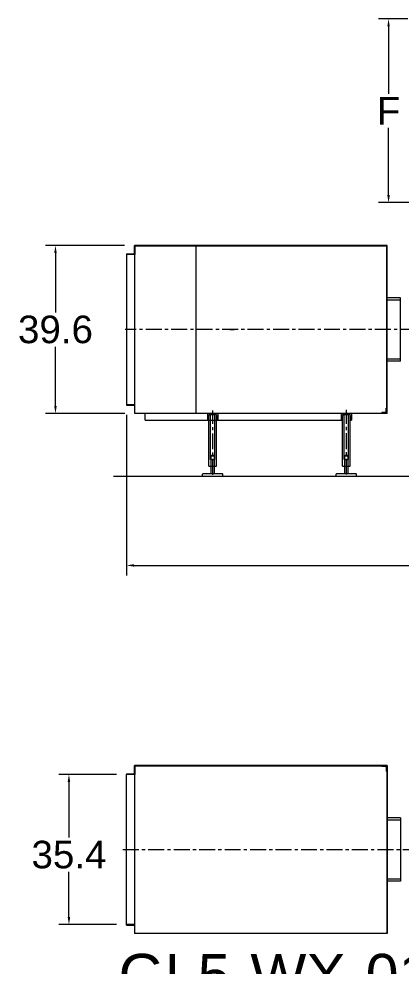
# Model space of a CAD drawing. Header units: inches. Extents: x 0 to 22015, y 0 to 16774.
# Drawn here: x 15465 to 17752, y 5629 to 11300 of the extents above; entities that cross this region are included whole.
import ezdxf

# ---------------------------------------------------------------- set-up
doc = ezdxf.new("R2010")
doc.units = ezdxf.units.IN
doc.header["$MEASUREMENT"] = 0
doc.linetypes.add('CENTER', pattern=[50.8, 31.75, -6.35, 6.35, -6.35])
doc.layers.get('Defpoints').update_dxf_attribs({"lineweight": 5})
doc.layers.add('CAXA0', color=7, linetype='Continuous', lineweight=5)
doc.layers.add('CAXA1', color=5, linetype='CENTER', lineweight=5)
doc.styles.add('Roman', font='arial.ttf')
doc.styles.get("Standard").update_dxf_attribs({"font": 'arial.ttf'})
doc.dimstyles.new('ISO-25', dxfattribs={"dimscale": 30, "dimtxt": 1.5, "dimasz": 1.5, "dimexe": 2, "dimexo": 2, "dimtad": 1, "dimtih": 1, "dimtoh": 1, "dimdec": 1, "dimlfac": 0.03937, "dimdsep": 46, "dimtxsty": 'Standard', "dimcen": 2.5, "dimclrd": 7, "dimclre": 7, "dimclrt": 7, "dimadec": 0, "dimazin": 0, "dimtfac": 1, "dimtdec": 1, "dimtmove": 0, "dimatfit": 3, "dimfxl": 1, "dimlwd": 5, "dimlwe": 5, "dimarcsym": 0})

# ---------------------------------------------------------------- blocks, each defined once
blk = doc.blocks.new('*D29')
at = {"color": 7, "linetype": 'Continuous', "lineweight": 5, "transparency": 16777216}
for p, q in [((16096.4, 9943.3), (15623.5, 9943.3)), ((15683.5, 9898.3), (15683.5, 9543.3)), ((15683.5, 8982.3), (15683.5, 9337.2)), ((16099.4, 8937.3), (15623.5, 8937.3))]:
    blk.add_line(p, q, dxfattribs=at)
at = {"color": 7, "transparency": 16777216}
for points in [[(15676, 9898.3), (15691, 9898.3), (15683.5, 9943.3)], [(15676, 8982.3), (15691, 8982.3), (15683.5, 8937.3)]]:
    blk.add_solid(points, dxfattribs=at)
at = {"layer": 'Defpoints', "color": 0, "transparency": 16777216}
for p in [(16156.4, 9943.3), (15683.5, 8937.3), (16159.4, 8937.3)]:
    blk.add_point(p, dxfattribs=at)
at = {"color": 7, "lineweight": 5, "transparency": 16777216, "insert": (15683.5, 9440.3), "char_height": 165, "attachment_point": 5, "style": 'Roman'}
blk.add_mtext('39.6', dxfattribs=at)
blk = doc.blocks.new('*D31')
at = {"color": 7, "linetype": 'Continuous', "lineweight": 5, "transparency": 16777216}
for p, q in [((17791.8, 11300.5), (17617.1, 11300.5)), ((17677.1, 11255.5), (17677.1, 10851.7)), ((17677.1, 10245.5), (17677.1, 10649.2)), ((17879, 10200.5), (17617.1, 10200.5))]:
    blk.add_line(p, q, dxfattribs=at)
at = {"color": 7, "transparency": 16777216}
for points in [[(17669.6, 11255.5), (17684.6, 11255.5), (17677.1, 11300.5)], [(17669.6, 10245.5), (17684.6, 10245.5), (17677.1, 10200.5)]]:
    blk.add_solid(points, dxfattribs=at)
at = {"layer": 'Defpoints', "color": 0, "transparency": 16777216}
for p in [(17851.8, 11300.5), (17677.1, 10200.5), (17939, 10200.5)]:
    blk.add_point(p, dxfattribs=at)
at = {"color": 7, "lineweight": 5, "transparency": 16777216, "insert": (17677.1, 10750.5), "char_height": 165, "attachment_point": 5, "style": 'Roman'}
blk.add_mtext('F', dxfattribs=at)
blk = doc.blocks.new('*D32')
at = {"color": 7, "linetype": 'Continuous', "lineweight": 5, "transparency": 16777216}
for p, q in [((16049.3, 6777.1), (15704.2, 6777.1)), ((15764.2, 6732.1), (15764.2, 6398.6)), ((15764.2, 5922.1), (15764.2, 6192.5)), ((16049.3, 5877.1), (15704.2, 5877.1))]:
    blk.add_line(p, q, dxfattribs=at)
at = {"color": 7, "transparency": 16777216}
for points in [[(15756.7, 6732.1), (15771.7, 6732.1), (15764.2, 6777.1)], [(15756.7, 5922.1), (15771.7, 5922.1), (15764.2, 5877.1)]]:
    blk.add_solid(points, dxfattribs=at)
at = {"layer": 'Defpoints', "color": 0, "transparency": 16777216}
for p in [(16109.3, 6777.1), (15764.2, 5877.1), (16109.3, 5877.1)]:
    blk.add_point(p, dxfattribs=at)
at = {"color": 7, "lineweight": 5, "transparency": 16777216, "insert": (15764.2, 6295.6), "char_height": 165, "width": 427.807, "attachment_point": 5, "style": 'Roman'}
blk.add_mtext('35.4', dxfattribs=at)
blk = doc.blocks.new('*D34')
at = {"color": 7, "linetype": 'Continuous', "lineweight": 5, "transparency": 16777216}
for p, q in [((20425.4, 9133.5), (20425.4, 7968.2)), ((16109.4, 8930.3), (16109.4, 7968.2)), ((16154.4, 8028.2), (20380.4, 8028.2))]:
    blk.add_line(p, q, dxfattribs=at)
at = {"color": 7, "transparency": 16777216}
for points in [[(16154.4, 8035.7), (16154.4, 8020.7), (16109.4, 8028.2)], [(20380.4, 8035.7), (20380.4, 8020.7), (20425.4, 8028.2)]]:
    blk.add_solid(points, dxfattribs=at)
at = {"layer": 'Defpoints', "color": 0, "transparency": 16777216}
for p in [(20425.4, 9193.5), (16109.4, 8990.3), (20425.4, 8028.2)]:
    blk.add_point(p, dxfattribs=at)
at = {"color": 7, "lineweight": 5, "transparency": 16777216, "insert": (18189.8, 8129.4), "char_height": 165, "attachment_point": 5, "style": 'Roman'}
blk.add_mtext('B', dxfattribs=at)

msp = doc.modelspace()

# ---------------------------------------------------------------- linework, layer by layer
at = {"layer": 'CAXA0', "color": 7, "linetype": 'Continuous', "lineweight": 5}
for p, q in [((16156.37, 9940.25), (16156.37, 9943.25)), ((17669.37, 9943.25), (16156.37, 9943.25)), ((16156.37, 9893.25), (16156.37, 9940.25)), ((16159.37, 8937.25), (16159.37, 9943.25)), ((17666.37, 9940.25), (16159.37, 9940.25)), ((16159.37, 9940.25), (16159.37, 9890.25)), ((16345.87, 9943.25), (16345.87, 9943.31)), ((16525.57, 8937.25), (16525.57, 9943.25)), ((17666.37, 8940.25), (17666.37, 9940.25)), ((17669.37, 8937.25), (17669.37, 9943.25)), ((16109.37, 9893.25), (16109.37, 8987.25)), ((16109.37, 9893.25), (16156.37, 9893.25)), ((16159.37, 9890.25), (16109.37, 9890.25)), ((17749.37, 9629.75), (17669.37, 9629.75)), ((17749.37, 9617.31), (17669.37, 9617.31)), ((17749.37, 9250.75), (17749.37, 9629.75)), ((17749.37, 9263.2), (17669.37, 9263.2)), ((17749.37, 9250.75), (17669.37, 9250.75)), ((16159.37, 8990.25), (16109.37, 8990.25)), ((16109.37, 8987.25), (16156.37, 8987.25)), ((16156.37, 8987.25), (16156.37, 8940.25)), ((16159.37, 8940.25), (16159.37, 8990.25)), ((17663.37, 8947.75), (17663.37, 8969.25)), ((17666.37, 8970.25), (17664.37, 8970.25)), ((17666.37, 8940.25), (17666.37, 8970.25)), ((16156.37, 8940.25), (16156.37, 8937.25)), ((17669.37, 8937.25), (16159.37, 8937.25)), ((16219.37, 8897.3), (16219.37, 8937.25)), ((16592.88, 8937.3), (16655.88, 8937.3)), ((16592.88, 8937.3), (16592.88, 8897.3)), ((16598.96, 8900.72), (16601.47, 8925.74)), ((16601.87, 8622.79), (16601.87, 8927.54)), ((16608.93, 8932.5), (16639.83, 8932.5)), ((16611.87, 8662.79), (16611.87, 8932.5)), ((16636.87, 8662.79), (16636.87, 8932.5)), ((16646.87, 8622.79), (16646.87, 8927.59)), ((16647.3, 8925.74), (16649.8, 8900.72)), ((16655.88, 8937.3), (16655.88, 8897.3)), ((17392.88, 8937.3), (17455.88, 8937.3)), ((17392.88, 8937.3), (17392.88, 8897.3)), ((17398.96, 8900.72), (17401.47, 8925.74)), ((17401.87, 8622.79), (17401.87, 8927.54)), ((17408.93, 8932.5), (17439.83, 8932.5)), ((17411.87, 8662.79), (17411.87, 8932.5)), ((17436.87, 8662.79), (17436.87, 8932.5)), ((17446.87, 8622.79), (17446.87, 8927.59)), ((17447.3, 8925.74), (17449.8, 8900.72)), ((17455.88, 8937.3), (17455.88, 8897.3)), ((17636.37, 8940.25), (17636.37, 8942.25)), ((17666.37, 8940.25), (17636.37, 8940.25)), ((17658.87, 8943.25), (17637.37, 8943.25)), ((16219.37, 8897.3), (17398.98, 8897.3)), ((16595.18, 8897.3), (16592.88, 8897.3)), ((16653.58, 8897.3), (16655.88, 8897.3)), ((17395.18, 8897.3), (17392.88, 8897.3)), ((17453.58, 8897.3), (17455.88, 8897.3)), ((16614.37, 8683.54), (16616.37, 8685.54)), ((16614.37, 8683.54), (16634.37, 8683.54)), ((16614.37, 8576.54), (16614.37, 8683.54)), ((16632.37, 8685.54), (16616.37, 8685.54)), ((16634.37, 8683.54), (16632.37, 8685.54)), ((16634.37, 8576.54), (16634.37, 8683.54)), ((17414.37, 8683.54), (17416.37, 8685.54)), ((17414.37, 8683.54), (17434.37, 8683.54)), ((17414.37, 8576.54), (17414.37, 8683.54)), ((17432.37, 8685.54), (17416.37, 8685.54)), ((17434.37, 8683.54), (17432.37, 8685.54)), ((17434.37, 8576.54), (17434.37, 8683.54)), ((16601.87, 8622.79), (16646.87, 8622.79)), ((16611.87, 8662.79), (16636.87, 8662.79)), ((17401.87, 8622.79), (17446.87, 8622.79)), ((17411.87, 8662.79), (17436.87, 8662.79)), ((16564.37, 8574.54), (16566.37, 8576.54)), ((16564.37, 8560.54), (16564.37, 8574.54)), ((16682.37, 8576.54), (16566.37, 8576.54)), ((16682.37, 8576.54), (16684.37, 8574.54)), ((16684.37, 8560.54), (16684.37, 8574.54)), ((17364.37, 8574.54), (17366.37, 8576.54)), ((17364.37, 8560.54), (17364.37, 8574.54)), ((17482.37, 8576.54), (17366.37, 8576.54)), ((17482.37, 8576.54), (17484.37, 8574.54)), ((17484.37, 8560.54), (17484.37, 8574.54)), ((20505.39, 8560.25), (16030.87, 8560.25)), ((16684.37, 8560.54), (16564.37, 8560.54)), ((17484.37, 8560.54), (17364.37, 8560.54)), ((16156.28, 6827.06), (16156.28, 6830.06)), ((17669.15, 6830.06), (16156.28, 6830.06)), ((17636.28, 6827.06), (16156.28, 6827.06)), ((16156.28, 6780.06), (16156.28, 6827.06)), ((16159.28, 6827.06), (16159.28, 6777.06)), ((17666.28, 6827.06), (17636.28, 6827.06)), ((17636.28, 6827.06), (17636.28, 6825.06)), ((17658.78, 6824.06), (17637.28, 6824.06)), ((17641.28, 6827.06), (17641.28, 6824.06)), ((17663.28, 6819.56), (17663.28, 6798.06)), ((17666.28, 6827.06), (17666.28, 5827.06)), ((17666.28, 6827.06), (17666.28, 6797.06)), ((17669.28, 6830.06), (17669.28, 5824.06)), ((16109.28, 6780.06), (16156.28, 6780.06)), ((16109.28, 6780.06), (16109.28, 6777.06)), ((16159.28, 6777.06), (16109.28, 6777.06)), ((16109.28, 5877.07), (16109.28, 6777.06)), ((16159.28, 5877.06), (16159.28, 6777.06)), ((17666.28, 6797.06), (17664.28, 6797.06)), ((17749.27, 6516.56), (17669.28, 6516.56)), ((17669.28, 6504.12), (17749.27, 6504.12)), ((17749.27, 6516.56), (17749.27, 6137.56)), ((17749.27, 6150.01), (17669.28, 6150.01)), ((17749.27, 6137.56), (17669.28, 6137.56)), ((16159.28, 5877.07), (16109.28, 5877.07)), ((16109.28, 5874.07), (16109.28, 5877.07)), ((16109.28, 5874.07), (16156.28, 5874.07)), ((16156.28, 5874.07), (16156.28, 5827.07)), ((16159.28, 5827.07), (16159.28, 5877.07)), ((16156.28, 5827.07), (16156.28, 5824.07)), ((17669.28, 5824.06), (16156.28, 5824.06))]:
    msp.add_line(p, q, dxfattribs=at)
for centre, radius, start, end in [((17664.37, 8969.25), 1, 90, 180), ((16608.93, 8925), 7.5, 90, 174.28941), ((16639.83, 8925), 7.5, 5.71059, 90), ((17408.93, 8925), 7.5, 90, 174.28941), ((17439.83, 8925), 7.5, 5.71059, 90), ((17637.37, 8942.25), 1, 90, 180), ((17658.87, 8947.75), 4.5, 270, 0), ((16595.18, 8901.1), 3.8, 270, 354.28941), ((16653.58, 8901.1), 3.8, 185.71059, 270), ((17395.18, 8901.1), 3.8, 270, 354.28941), ((17453.58, 8901.1), 3.8, 185.71059, 270), ((17637.28, 6825.06), 1, 180, 270), ((17658.78, 6819.56), 4.5, 0, 90), ((17664.28, 6798.06), 1, 180, 270)]:
    msp.add_arc(centre, radius, start, end, dxfattribs=at)
at = {"layer": 'CAXA1', "linetype": 'CENTER', "lineweight": 5, "ltscale": 3}
for p, q in [((18910.2, 9440.26), (16099.89, 9440.25)), ((16726.42, 9440.25), (16752.42, 9440.25)), ((16624.37, 8570.99), (16624.37, 8954.9)), ((16624.38, 8894.3), (16624.38, 8940.3)), ((17424.37, 8572.15), (17424.37, 8959.88)), ((17424.38, 8894.3), (17424.38, 8940.3)), ((16086.64, 6327.06), (18368.97, 6327.06))]:
    msp.add_line(p, q, dxfattribs=at)

# ---------------------------------------------------------------- texts
at = {"color": 7, "linetype": 'Continuous', "lineweight": 5, "insert": (16061.4, 5702), "char_height": 254, "attachment_point": 1, "style": 'Roman'}
msp.add_mtext_dynamic_manual_height_columns('GL5-WX-01', width=3244.2481, gutter_width=1, heights=[0], dxfattribs=at)

# ---------------------------------------------------------------- dimensions: what is measured, and where the dimension line sits
at = {"color": 7, "lineweight": 5}
dim = msp.add_linear_dim(base=(17677.08, 10200.45), p1=(17851.77, 11300.45), p2=(17939.01, 10200.45), angle=90, text='F', dimstyle='ISO-25', override={"dimtxt": 5.5, "dimpost": '\\X', "dimtxsty": 'Roman', "dimtmove": 1}, dxfattribs=at)
dim.commit()
dim.dimension.update_dxf_attribs({"geometry": '*D31', "text_midpoint": (17677.08, 10750.45)})
dim = msp.add_linear_dim(base=(15683.53, 8937.25), p1=(16156.37, 9943.25), p2=(16159.37, 8937.25), angle=90, dimstyle='ISO-25', override={"dimtxt": 5.5, "dimpost": '\\X', "dimtxsty": 'Roman', "dimtmove": 1}, dxfattribs=at)
dim.commit()
dim.dimension.update_dxf_attribs({"geometry": '*D29', "text_midpoint": (15683.53, 9440.25)})
dim = msp.add_linear_dim(base=(20425.4, 8028.15), p1=(16109.37, 8990.25), p2=(20425.4, 9193.53), text='B', dimstyle='ISO-25', override={"dimtxt": 5.5, "dimpost": '\\X', "dimtxsty": 'Roman', "dimtmove": 1}, dxfattribs=at)
dim.commit()
dim.dimension.update_dxf_attribs({"geometry": '*D34', "text_midpoint": (18189.75, 8028.15), "dimtype": 160})
dim = msp.add_linear_dim(base=(15764.15, 5877.07), p1=(16109.28, 6777.06), p2=(16109.28, 5877.07), angle=90, text='35.4', dimstyle='ISO-25', override={"dimtxt": 5.5, "dimpost": '\\X', "dimtxsty": 'Roman', "dimtmove": 1}, dxfattribs=at)
dim.commit()
dim.dimension.update_dxf_attribs({"geometry": '*D32', "text_midpoint": (15764.15, 6295.58), "dimtype": 160})

doc.saveas('drawing.dxf')
